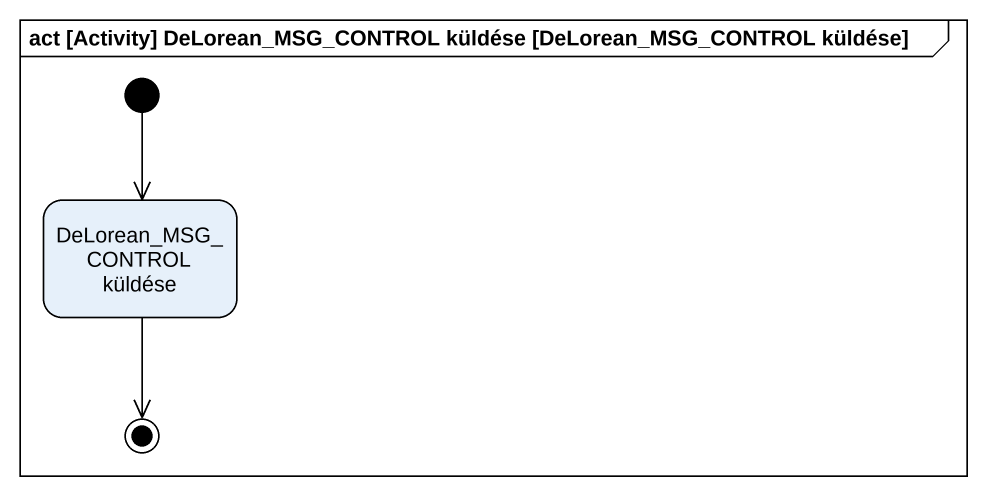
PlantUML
@startuml
mainframe act [Activity] DeLorean_MSG_CONTROL küldése [DeLorean_MSG_CONTROL küldése]
hide empty description
state "DeLorean_MSG_CONTROL küldése" as DeLorean_MSG_CONTROL_küldése
[*] --> DeLorean_MSG_CONTROL_küldése
DeLorean_MSG_CONTROL_küldése --> [*]
@enduml
